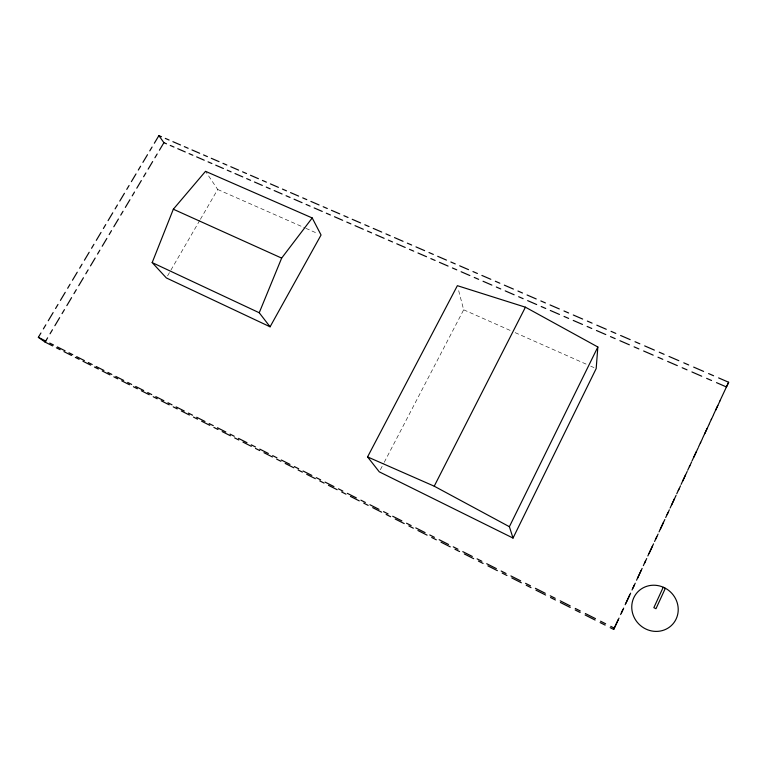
<?xml version="1.0" encoding="UTF-8"?>
<svg xmlns="http://www.w3.org/2000/svg" width="767" height="767" viewBox="0 0 767 767"><rect width="100%" height="100%" fill="white"/><g stroke="black" fill="none" stroke-linecap="round" stroke-linejoin="round"><path stroke-width="0.58" stroke-dasharray="3.83 2.88" d="M380.374 469.72L383.692 463.364M384.238 462.309L463.671 309.801L458.273 289.121M167.561 275.899L199.794 220.34M200.388 219.314L217.703 189.478L205.527 171.319M217.703 189.478L304.739 227.828M305.832 228.307L317.797 233.58M463.671 309.801L510.764 330.682M515.146 332.629L586.324 364.21M590.705 366.147L593.994 367.604"/><path stroke-width="1.15" d="M597.848 347L596.18 368.582L513.027 538.07L379.272 471.839L367.566 456.911L457.372 285.679L525.424 307.193L597.848 347L509.384 526.699L513.027 538.07M152.182 262.592L173.332 209.218L205.527 171.319L312.217 217.953L321.057 235.009L270.08 326.8L166.372 277.951L152.182 262.592L259.227 312.754L270.08 326.8M259.227 312.754L281.652 258.105L312.217 217.953M663.234 587.244L653.848 607.665L655.977 608.71L665.353 588.279M610.168 627.655L613.686 629.439L618.298 619.525M620.589 614.588L622.881 609.65M625.172 604.732L629.736 594.904M632.018 590.005L634.29 585.116M636.552 580.236L641.078 570.504M643.34 565.643L645.593 560.802M647.837 555.96L652.324 546.305M654.567 541.492L656.801 536.689M659.026 531.886L663.474 522.317M665.698 517.552L667.913 512.787M670.118 508.032L674.529 498.54M676.734 493.804L678.929 489.087M681.115 484.37L685.487 474.965M687.673 470.276L689.849 465.588M692.016 460.919L696.359 451.59M698.516 446.94L700.674 442.291M702.831 437.66L707.126 428.408M709.274 423.796L711.412 419.194M713.55 414.602L717.807 405.427M719.935 400.853L728.65 382.254L718.593 377.901M613.686 629.439L619.017 618.116M621.356 613.101L623.676 608.097M625.997 603.102L630.627 593.131M632.938 588.164L635.249 583.198M637.55 578.251L642.142 568.376M644.433 563.448L646.715 558.529M648.997 553.621L653.551 543.832M655.814 538.952L658.086 534.072M660.339 529.211L664.855 519.508M667.108 514.667L669.351 509.834M671.595 505.012L676.063 495.396M678.296 490.592L680.521 485.808M682.745 481.024L687.174 471.484M689.389 466.729L691.594 461.983M693.799 457.237L698.191 447.784M700.386 443.067L702.572 438.36M704.758 433.662L709.111 424.295M711.287 419.616L713.454 414.947M715.621 410.287L719.935 400.997M726.387 387.114L728.65 382.254M367.566 456.911L434.227 486.192L525.424 307.193M52.597 345.898L45.09 342.101L47.631 337.825M50.047 333.779L52.453 329.743M54.86 325.707L59.653 317.653M62.05 313.636L64.438 309.628M66.825 305.621L71.59 297.625M73.958 293.636L76.336 289.658M78.704 285.688L83.43 277.75M85.789 273.79L88.138 269.84M90.487 265.9L95.185 258.028M97.524 254.098L99.863 250.176M102.193 246.255L106.853 238.441M109.173 234.549L111.493 230.646M113.804 226.764L118.434 219.007M120.735 215.134L123.036 211.27M125.337 207.416L129.93 199.717M132.212 195.873L134.503 192.038M136.785 188.203L141.339 180.561M143.611 176.746L145.874 172.939M148.146 169.143L152.662 161.549M154.915 157.762L157.168 153.985M159.421 150.207L163.908 142.681L158.894 135.615L154.349 143.228M45.09 342.101L38.35 337.317L40.939 332.993M43.383 328.899L45.828 324.815M48.263 320.731L53.134 312.581M55.56 308.516L57.985 304.461M60.411 300.405L65.243 292.323M67.659 288.287L70.065 284.26M72.462 280.233L77.256 272.208M79.653 268.21L82.04 264.212M84.428 260.224L89.183 252.257M91.561 248.278L93.929 244.318M96.297 240.359L101.023 232.449M103.382 228.508L105.731 224.568M108.08 220.637L112.768 212.795M115.108 208.873L117.447 204.971M119.777 201.069L124.436 193.284M126.756 189.391L129.067 185.518M131.387 181.645L136.008 173.917M138.309 170.063L140.61 166.209M142.911 162.364L147.494 154.694M149.776 150.869L152.067 147.043M158.894 135.615L161.53 136.756M165.308 138.386L169.095 140.025M172.891 141.674L180.504 144.963M184.32 146.622L188.155 148.28M191.99 149.939L199.679 153.266M203.543 154.934L207.406 156.612M211.28 158.29L219.055 161.655M222.957 163.342L226.859 165.03M230.781 166.727L238.633 170.13M242.573 171.837L246.523 173.543M250.483 175.26L258.421 178.701M262.41 180.418L266.398 182.153M270.396 183.879L278.421 187.359M282.448 189.094L286.484 190.839M290.53 192.594L298.641 196.103M302.706 197.867L306.781 199.631M310.875 201.405L319.072 204.952M323.185 206.735L327.308 208.519M331.44 210.302L339.723 213.888M343.884 215.69L348.045 217.492M352.226 219.304L360.605 222.929M364.804 224.75L369.023 226.572M373.241 228.403L381.717 232.065M385.964 233.906L390.221 235.757M394.487 237.597L403.058 241.308M407.354 243.168L411.658 245.028M415.973 246.897L424.64 250.646M428.983 252.535L433.336 254.414M437.698 256.303L446.452 260.099M450.852 261.998L455.253 263.906M459.663 265.813L468.522 269.648M472.961 271.566L477.419 273.493M481.877 275.43L490.832 279.303M495.329 281.249L499.835 283.205M504.341 285.151L513.401 289.073M517.946 291.038L522.5 293.013M527.063 294.988L536.229 298.957M540.821 300.942L545.433 302.936M550.044 304.94L559.316 308.948M563.966 310.961L568.625 312.984M573.294 315.007L582.661 319.062M587.369 321.095L592.086 323.137M596.803 325.179L606.294 329.283M611.05 331.344L615.815 333.415M620.599 335.476L630.186 339.637M634.999 341.718L639.831 343.808M644.663 345.898L654.376 350.097M659.246 352.206L664.126 354.325M669.016 356.444L678.833 360.691M683.771 362.829L688.708 364.967M693.656 367.105L703.598 371.41M708.583 373.567L713.578 375.734M163.908 142.681L166.516 143.812M170.255 145.433L174.004 147.063M177.752 148.693L185.278 151.962M189.056 153.601L192.843 155.241M196.64 156.89L204.243 160.198M208.058 161.847L211.884 163.515M215.719 165.173L223.408 168.51M227.262 170.188L231.126 171.866M234.99 173.543L242.765 176.918M246.658 178.615L250.56 180.303M254.471 182.009L262.324 185.413M266.264 187.119L270.205 188.835M274.164 190.552L282.093 193.993M286.072 195.729L290.06 197.455M294.049 199.19L302.073 202.67M306.091 204.415L310.117 206.17M314.154 207.924L322.265 211.443M326.32 213.207L330.395 214.971M334.479 216.745L342.667 220.302M346.78 222.085L350.893 223.868M355.016 225.661L363.299 229.256M367.451 231.059L371.612 232.871M375.782 234.683L384.142 238.316M388.342 240.138L392.551 241.96M396.76 243.791L405.225 247.463M409.463 249.304L413.72 251.154M417.977 253.005L426.529 256.715M430.824 258.584L435.119 260.444M439.424 262.324L448.072 266.072M452.415 267.961L456.758 269.84M461.111 271.739L469.855 275.535M474.246 277.433L478.637 279.341M483.037 281.259L491.877 285.094M496.316 287.021L500.755 288.948M505.213 290.885L514.149 294.768M518.636 296.714L523.132 298.67M527.638 300.626L536.67 304.547M541.205 306.512L545.749 308.487M550.303 310.462L559.45 314.441M564.033 316.426L568.635 318.42M573.237 320.424L582.489 324.441M587.129 326.454L591.769 328.477M596.438 330.5L605.786 334.556M610.474 336.598L615.182 338.64M619.889 340.682L629.352 344.795M634.098 346.857L638.853 348.918M643.628 350.989L653.196 355.14M658 357.23L662.813 359.32M667.635 361.41L677.319 365.619M682.17 367.729L687.04 369.838M691.92 371.957L701.719 376.213M706.628 378.352L711.555 380.49M716.493 382.637L726.407 386.932M173.332 209.218L281.652 258.105M38.35 337.317L45.943 341.152M49.75 343.079L53.565 345.006M57.391 346.933L65.07 350.807M68.915 352.753L72.779 354.699M76.642 356.655L84.399 360.576M88.291 362.542L92.193 364.507M96.105 366.482L103.948 370.442M107.879 372.426L111.819 374.421M115.779 376.415L123.708 380.422M127.686 382.426L131.665 384.44M135.663 386.463L143.678 390.508M147.705 392.541L151.732 394.574M155.778 396.616L163.879 400.71M167.954 402.761L172.029 404.823M176.113 406.884L184.31 411.026M188.423 413.097L192.546 415.177M196.678 417.267L204.971 421.447M209.123 423.557L213.293 425.656M217.473 427.765L225.853 432.003M230.062 434.122L234.28 436.25M238.508 438.388L246.984 442.664M251.24 444.822L255.507 446.969M259.783 449.126L268.354 453.46M272.659 455.636L276.973 457.813M281.297 459.999L289.974 464.371M294.327 466.576L298.689 468.781M303.061 470.986L311.843 475.415M316.244 477.64L320.654 479.874M325.083 482.107L333.961 486.585M338.42 488.838L342.878 491.091M347.355 493.354L356.339 497.888M360.854 500.161L365.37 502.443M369.895 504.734L378.984 509.326M383.548 511.627L388.121 513.938M392.704 516.249L401.898 520.889M406.52 523.219L411.141 525.558M415.781 527.897L425.091 532.595M429.76 534.954L434.438 537.322M439.136 539.69L448.551 544.445M453.278 546.833L458.014 549.23M462.769 551.626L472.299 556.439M477.084 558.855L481.877 561.271M486.69 563.707L496.335 568.577M501.177 571.022L506.028 573.476M510.899 575.931L520.668 580.859M525.568 583.332L530.486 585.815M535.404 588.308L545.299 593.294M550.255 595.806L555.231 598.318M560.217 600.829L570.226 605.892M575.25 608.423L580.293 610.963M585.336 613.514L595.47 618.633M600.561 621.203L605.662 623.782M610.772 626.361L614.348 628.163M56.365 347.796L60.142 349.704M63.92 351.622L71.513 355.457M75.319 357.384L79.135 359.311M82.961 361.238L90.631 365.121M94.475 367.057L98.339 369.013M102.203 370.96L109.959 374.881M113.842 376.846L117.744 378.821M121.656 380.796L129.489 384.756M133.429 386.741L137.37 388.735M141.32 390.729L149.239 394.737M153.218 396.74L157.206 398.754M161.195 400.777L169.21 404.823M173.227 406.855L177.254 408.888M181.29 410.93L189.391 415.024M193.457 417.075L197.531 419.137M201.616 421.198L209.803 425.34M213.916 427.42L218.029 429.501M222.162 431.581L230.445 435.771M234.597 437.871L238.767 439.97M242.938 442.08L251.317 446.317M255.516 448.436L259.725 450.565M263.953 452.703L272.419 456.979M276.666 459.126L280.933 461.283M285.199 463.441L293.771 467.765M298.066 469.941L302.371 472.117M306.695 474.303L315.362 478.675M319.705 480.871L324.058 483.076M328.429 485.281L337.192 489.71M341.593 491.935L346.003 494.159M350.423 496.393L359.282 500.88M363.731 503.123L368.189 505.376M372.666 507.639L381.63 512.174M386.137 514.446L390.643 516.728M395.168 519.01L404.238 523.593M408.792 525.894L413.355 528.204M417.938 530.515L427.114 535.155M431.725 537.485L436.337 539.815M440.967 542.154L450.258 546.852M454.927 549.201L459.596 551.569M464.284 553.937L473.68 558.683M478.397 561.07L483.124 563.457M487.87 565.854L497.38 570.658M502.155 573.074L506.939 575.49M511.742 577.915L521.368 582.786M526.2 585.221L531.042 587.675M535.903 590.13L545.644 595.048M550.533 597.522L555.442 599.995M560.351 602.478L570.217 607.464M575.164 609.966L580.13 612.478M585.106 614.99L595.096 620.033M600.101 622.574L605.125 625.105M434.227 486.192L509.384 526.699M664.327 587.695L661.48 586.515A23.787 22.531 41.9 0 0 632.027 610.618A23.787 22.531 41.9 0 0 667.913 628.173A23.787 22.531 41.9 0 0 667.012 589.219L664.327 587.695"/></g></svg>
